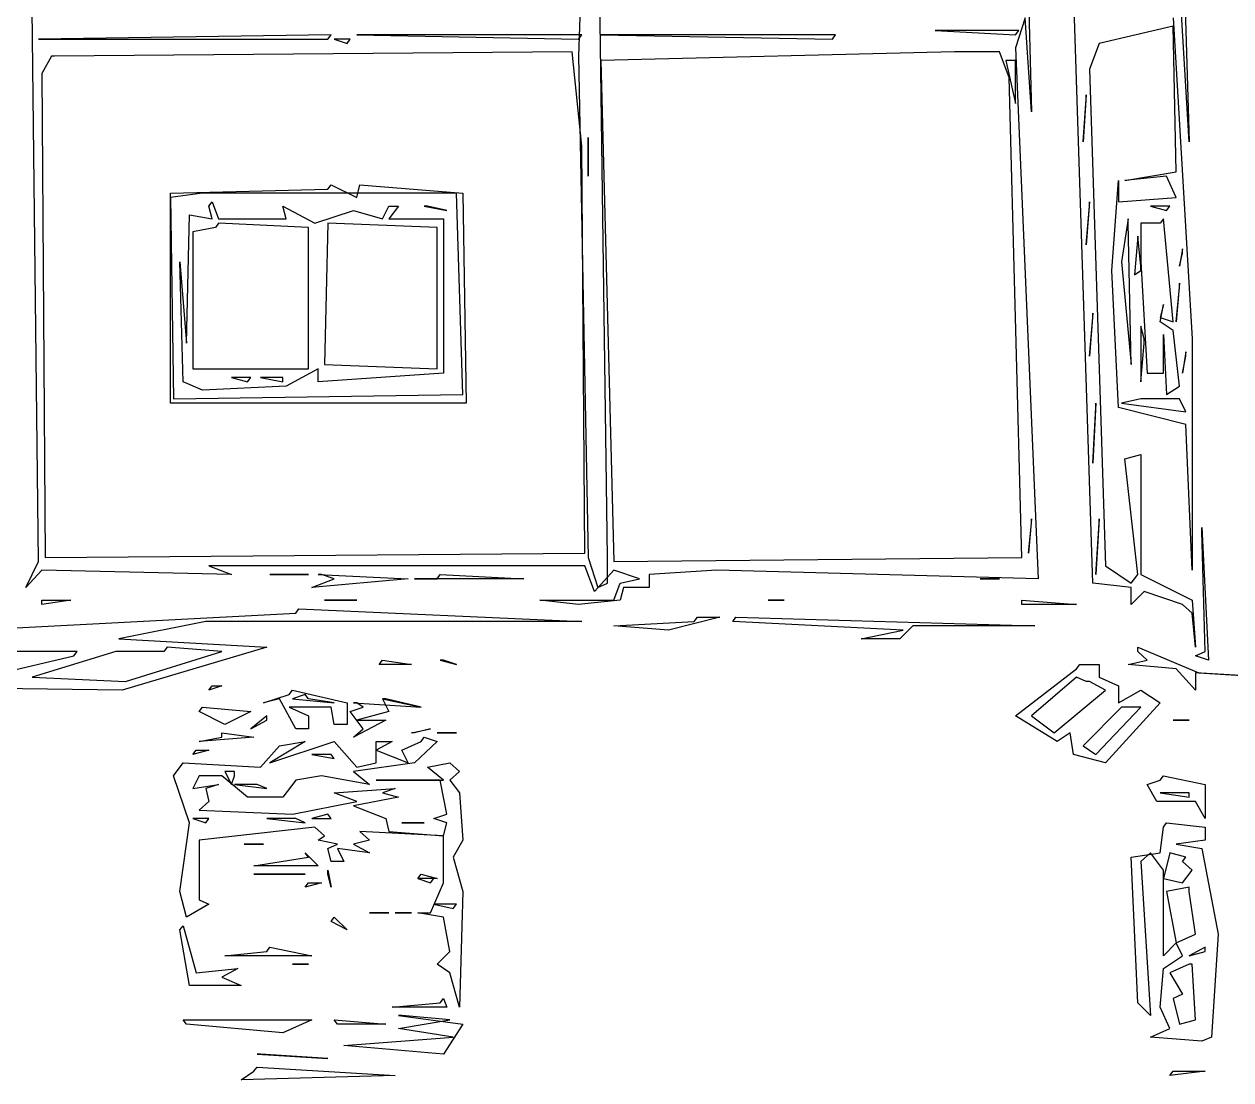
# Model space of a CAD drawing. Extents: x 10 to 24926, y 26 to 24942.
# Drawn here: x 10500 to 19658, y 4065 to 12081 of the extents above; entities that cross this region are included whole.
import ezdxf

# ---------------------------------------------------------------- set-up
doc = ezdxf.new("R2010")
doc.units = 0

msp = doc.modelspace()

# ---------------------------------------------------------------- linework, layer by layer
for p, q in [((19194.4228, 16357.1277, 3447.0289), (19340.7589, 11186.5844, 5515.2462)), ((18048.123, 15121.4004, 3941.3198), (18145.6805, 11414.2184, 5424.1927)), ((14926.2855, 8032.2277, 6776.9889), (14828.7281, 15088.8812, 3954.3275)), ((14755.5601, 13267.8094, 4682.7562), (14706.7813, 11836.9672, 5255.0931)), ((18609.0782, 7837.1129, 6855.0348), (18438.3527, 13137.7328, 4734.7869)), ((19340.7589, 11186.5844, 5515.2462), (19267.5908, 12422.3117, 5020.9553)), ((10609.3696, 7999.7086, 6789.9966), (10560.5909, 12194.6777, 5112.0089)), ((18096.9018, 12129.6395, 5138.0242), (18023.7337, 11902.0055, 5229.0778)), ((18145.6805, 11414.2184, 5424.1927), (18096.9018, 12129.6395, 5138.0242)), ((19218.8121, 12129.6395, 5138.0242), (19365.1482, 9690.7039, 6113.5984)), ((12828.801, 11999.5629, 5190.0548), (10609.3696, 11967.0438, 5203.0625)), ((12804.4116, 11967.0438, 5203.0625), (12828.801, 11999.5629, 5190.0548)), ((14731.1707, 11999.5629, 5190.0548), (13023.9158, 11999.5629, 5190.0548)), ((13023.9158, 11999.5629, 5190.0548), (14706.7813, 11967.0438, 5203.0625)), ((14706.7813, 11967.0438, 5203.0625), (14731.1707, 11999.5629, 5190.0548)), ((16657.9298, 11999.5629, 5190.0548), (14877.5068, 11999.5629, 5190.0548)), ((14877.5068, 11999.5629, 5190.0548), (16633.5404, 11967.0438, 5203.0625)), ((16633.5404, 11967.0438, 5203.0625), (16657.9298, 11999.5629, 5190.0548)), ((18048.123, 12032.082, 5177.0472), (17413.9998, 12032.082, 5177.0472)), ((17413.9998, 12032.082, 5177.0472), (18023.7337, 11999.5629, 5190.0548)), ((18023.7337, 11999.5629, 5190.0548), (18048.123, 12032.082, 5177.0472)), ((19218.8121, 12064.6012, 5164.0395), (18657.8569, 11934.5246, 5216.0702)), ((19243.2015, 10958.9504, 5606.2998), (19218.8121, 12064.6012, 5164.0395)), ((10609.3696, 11967.0438, 5203.0625), (12804.4116, 11967.0438, 5203.0625)), ((12975.1371, 11967.0438, 5203.0625), (12853.1903, 11967.0438, 5203.0625)), ((12853.1903, 11967.0438, 5203.0625), (12950.7478, 11934.5246, 5216.0702)), ((12950.7478, 11934.5246, 5216.0702), (12975.1371, 11967.0438, 5203.0625)), ((18657.8569, 11934.5246, 5216.0702), (18584.6889, 11739.4098, 5294.1161)), ((10706.9271, 11836.9672, 5255.0931), (10633.759, 11706.8906, 5307.1237)), ((10731.3164, 11836.9672, 5255.0931), (10706.9271, 11836.9672, 5255.0931)), ((14658.0026, 11869.4863, 5242.0855), (10731.3164, 11836.9672, 5255.0931)), ((14731.1707, 11154.0652, 5528.2539), (14658.0026, 11869.4863, 5242.0855)), ((14706.7813, 11836.9672, 5255.0931), (14779.9494, 8032.2277, 6776.9889)), ((17560.3359, 11869.4863, 5242.0855), (14877.5068, 11804.448, 5268.1008)), ((17584.7253, 11869.4863, 5242.0855), (17560.3359, 11869.4863, 5242.0855)), ((17901.7869, 11869.4863, 5242.0855), (17584.7253, 11869.4863, 5242.0855)), ((17974.955, 11674.3715, 5320.1314), (17901.7869, 11869.4863, 5242.0855)), ((18023.7337, 11902.0055, 5229.0778), (18194.4592, 7869.632, 6842.0272)), ((14877.5068, 11804.448, 5268.1008), (14975.0643, 7999.7086, 6789.9966)), ((18023.7337, 11804.448, 5268.1008), (17950.5656, 11804.448, 5268.1008)), ((17950.5656, 11804.448, 5268.1008), (18023.7337, 11479.2566, 5398.1773)), ((18023.7337, 11771.9289, 5281.1084), (18023.7337, 11804.448, 5268.1008)), ((18023.7337, 11479.2566, 5398.1773), (18023.7337, 11771.9289, 5281.1084)), ((18584.6889, 11739.4098, 5294.1161), (18706.6356, 7967.1895, 6803.0042)), ((10633.759, 11706.8906, 5307.1237), (10658.1483, 8032.2277, 6776.9889)), ((18072.5124, 8032.2277, 6776.9889), (17974.955, 11674.3715, 5320.1314)), ((18560.2995, 11544.2949, 5372.162), (18535.9102, 11186.5844, 5515.2462)), ((18560.2995, 11511.7758, 5385.1697), (18560.2995, 11544.2949, 5372.162)), ((18535.9102, 11186.5844, 5515.2462), (18560.2995, 11511.7758, 5385.1697)), ((14779.9494, 11219.1035, 5502.2386), (14779.9494, 10926.4312, 5619.3075)), ((14779.9494, 11186.5844, 5515.2462), (14779.9494, 11219.1035, 5502.2386)), ((14779.9494, 10926.4312, 5619.3075), (14779.9494, 11186.5844, 5515.2462)), ((14755.5601, 8064.7469, 6763.9812), (14731.1707, 11154.0652, 5528.2539)), ((18852.9718, 10893.9121, 5632.3152), (19243.2015, 10958.9504, 5606.2998)), ((19170.0334, 10926.4312, 5619.3075), (18852.9718, 10893.9121, 5632.3152)), ((19243.2015, 10763.8355, 5684.3458), (19170.0334, 10926.4312, 5619.3075)), ((11609.3332, 10796.3547, 5671.3381), (12804.4116, 10828.8738, 5658.3305)), ((12804.4116, 10828.8738, 5658.3305), (12828.801, 10861.393, 5645.3228)), ((12828.801, 10861.393, 5645.3228), (13023.9158, 10763.8355, 5684.3458)), ((13023.9158, 10763.8355, 5684.3458), (13048.3052, 10861.393, 5645.3228)), ((13048.3052, 10861.393, 5645.3228), (13828.7646, 10796.3547, 5671.3381)), ((18755.4144, 10211.0102, 5905.4759), (18804.1931, 10893.9121, 5632.3152)), ((18804.1931, 10893.9121, 5632.3152), (18804.1931, 10731.3164, 5697.3534)), ((11609.3332, 9202.9168, 6308.7133), (11609.3332, 10796.3547, 5671.3381)), ((11853.2268, 10796.3547, 5671.3381), (11609.3332, 10763.8355, 5684.3458)), ((11609.3332, 10763.8355, 5684.3458), (11633.7226, 9235.4359, 6295.7056)), ((11877.6161, 10796.3547, 5671.3381), (11853.2268, 10796.3547, 5671.3381)), ((13779.9858, 10796.3547, 5671.3381), (11877.6161, 10796.3547, 5671.3381)), ((11902.0055, 10698.7973, 5710.3611), (11926.3948, 10731.3164, 5697.3534)), ((11926.3948, 10731.3164, 5697.3534), (11975.1735, 10601.2398, 5749.3841)), ((13828.7646, 9267.9551, 6282.698), (13779.9858, 10796.3547, 5671.3381)), ((13828.7646, 10796.3547, 5671.3381), (13853.1539, 9202.9168, 6308.7133)), ((18584.6889, 10731.3164, 5697.3534), (18560.2995, 10406.125, 5827.43)), ((18584.6889, 10698.7973, 5710.3611), (18584.6889, 10731.3164, 5697.3534)), ((18804.1931, 10731.3164, 5697.3534), (19243.2015, 10763.8355, 5684.3458)), ((11731.28, 9658.1848, 6126.6061), (11755.6693, 10633.759, 5736.3764)), ((11755.6693, 10633.759, 5736.3764), (11926.3948, 10601.2398, 5749.3841)), ((11926.3948, 10601.2398, 5749.3841), (11902.0055, 10698.7973, 5710.3611)), ((12487.35, 10601.2398, 5749.3841), (12462.9606, 10698.7973, 5710.3611)), ((12462.9606, 10698.7973, 5710.3611), (12706.8542, 10568.7207, 5762.3917)), ((12706.8542, 10568.7207, 5762.3917), (12999.5265, 10666.2781, 5723.3688)), ((12999.5265, 10666.2781, 5723.3688), (13219.0307, 10601.2398, 5749.3841)), ((13219.0307, 10601.2398, 5749.3841), (13267.8094, 10698.7973, 5710.3611)), ((13267.8094, 10698.7973, 5710.3611), (13340.9774, 10698.7973, 5710.3611)), ((13340.9774, 10698.7973, 5710.3611), (13267.8094, 10601.2398, 5749.3841)), ((13536.0923, 10698.7973, 5710.3611), (13706.8178, 10666.2781, 5723.3688)), ((13560.4816, 10698.7973, 5710.3611), (13536.0923, 10698.7973, 5710.3611)), ((13706.8178, 10666.2781, 5723.3688), (13560.4816, 10698.7973, 5710.3611)), ((18560.2995, 10406.125, 5827.43), (18584.6889, 10698.7973, 5710.3611)), ((19194.4228, 10698.7973, 5710.3611), (19048.0866, 10698.7973, 5710.3611)), ((19048.0866, 10698.7973, 5710.3611), (19170.0334, 10666.2781, 5723.3688)), ((19170.0334, 10666.2781, 5723.3688), (19194.4228, 10698.7973, 5710.3611)), ((11950.7842, 10536.2016, 5775.3994), (11780.0587, 10503.6824, 5788.407)), ((11975.1735, 10568.7207, 5762.3917), (11950.7842, 10536.2016, 5775.3994)), ((11975.1735, 10601.2398, 5749.3841), (12487.35, 10601.2398, 5749.3841)), ((12658.0755, 10536.2016, 5775.3994), (11975.1735, 10568.7207, 5762.3917)), ((12658.0755, 9463.0699, 6204.652), (12658.0755, 10536.2016, 5775.3994)), ((12804.4116, 10568.7207, 5762.3917), (12780.0223, 9495.5891, 6191.6444)), ((13633.6497, 10536.2016, 5775.3994), (12804.4116, 10568.7207, 5762.3917)), ((13267.8094, 10601.2398, 5749.3841), (13682.4284, 10601.2398, 5749.3841)), ((13633.6497, 10503.6824, 5788.407), (13633.6497, 10536.2016, 5775.3994)), ((13682.4284, 10601.2398, 5749.3841), (13682.4284, 9430.5508, 6217.6597)), ((18877.3611, 10601.2398, 5749.3841), (18828.5824, 10276.0484, 5879.4606)), ((18877.3611, 10568.7207, 5762.3917), (18877.3611, 10601.2398, 5749.3841)), ((18901.7505, 9495.5891, 6191.6444), (18877.3611, 10568.7207, 5762.3917)), ((19121.2547, 10568.7207, 5762.3917), (18974.9186, 10568.7207, 5762.3917)), ((18974.9186, 10568.7207, 5762.3917), (18974.9186, 10276.0484, 5879.4606)), ((19145.644, 10601.2398, 5749.3841), (19121.2547, 10568.7207, 5762.3917)), ((19218.8121, 9820.7805, 6061.5678), (19145.644, 10601.2398, 5749.3841)), ((11780.0587, 10503.6824, 5788.407), (11780.0587, 9463.0699, 6204.652)), ((13633.6497, 9463.0699, 6204.652), (13633.6497, 10503.6824, 5788.407)), ((18950.5292, 10471.1633, 5801.4147), (18926.1398, 10178.491, 5918.4836)), ((18974.9186, 10243.5293, 5892.4683), (18950.5292, 10471.1633, 5801.4147)), ((19291.9802, 10373.6059, 5840.4377), (19267.5908, 10243.5293, 5892.4683)), ((19291.9802, 10341.0867, 5853.4453), (19291.9802, 10373.6059, 5840.4377)), ((11706.8906, 9365.5125, 6243.675), (11682.5013, 10276.0484, 5879.4606)), ((11682.5013, 10276.0484, 5879.4606), (11731.28, 9658.1848, 6126.6061)), ((18828.5824, 10276.0484, 5879.4606), (18901.7505, 9495.5891, 6191.6444)), ((18974.9186, 10276.0484, 5879.4606), (19023.6973, 9430.5508, 6217.6597)), ((19267.5908, 10243.5293, 5892.4683), (19291.9802, 10341.0867, 5853.4453)), ((18804.1931, 9170.3977, 6321.7209), (18755.4144, 10211.0102, 5905.4759)), ((18926.1398, 10178.491, 5918.4836), (18974.9186, 10211.0102, 5905.4759)), ((18974.9186, 10211.0102, 5905.4759), (18974.9186, 10243.5293, 5892.4683)), ((19267.5908, 10113.4527, 5944.4989), (19243.2015, 9820.7805, 6061.5678)), ((19243.2015, 9820.7805, 6061.5678), (19267.5908, 10080.9336, 5957.5066)), ((19267.5908, 10080.9336, 5957.5066), (19267.5908, 10113.4527, 5944.4989)), ((19121.2547, 9820.7805, 6061.5678), (19145.644, 9950.857, 6009.5372)), ((19145.644, 9950.857, 6009.5372), (19121.2547, 9853.2996, 6048.5602)), ((18609.0782, 9885.8187, 6035.5525), (18584.6889, 9560.6273, 6165.6291)), ((18584.6889, 9560.6273, 6165.6291), (18609.0782, 9853.2996, 6048.5602)), ((18609.0782, 9853.2996, 6048.5602), (18609.0782, 9885.8187, 6035.5525)), ((19121.2547, 9853.2996, 6048.5602), (19218.8121, 9820.7805, 6061.5678)), ((19218.8121, 9755.7422, 6087.5831), (19121.2547, 9820.7805, 6061.5678)), ((18999.3079, 9690.7039, 6113.5984), (18974.9186, 9788.2613, 6074.5755)), ((18974.9186, 9788.2613, 6074.5755), (18974.9186, 9365.5125, 6243.675)), ((19145.644, 9430.5508, 6217.6597), (19145.644, 9723.223, 6100.5908)), ((19145.644, 9723.223, 6100.5908), (19170.0334, 9267.9551, 6282.698)), ((19267.5908, 9332.9934, 6256.6827), (19218.8121, 9755.7422, 6087.5831)), ((18974.9186, 9365.5125, 6243.675), (18999.3079, 9658.1848, 6126.6061)), ((18999.3079, 9658.1848, 6126.6061), (18999.3079, 9690.7039, 6113.5984)), ((19365.1482, 9690.7039, 6113.5984), (19365.1482, 7934.6703, 6816.0119)), ((19316.3695, 9593.1465, 6152.6214), (19291.9802, 9430.5508, 6217.6597)), ((19291.9802, 9430.5508, 6217.6597), (19316.3695, 9560.6273, 6165.6291)), ((19316.3695, 9560.6273, 6165.6291), (19316.3695, 9593.1465, 6152.6214)), ((11780.0587, 9463.0699, 6204.652), (12658.0755, 9463.0699, 6204.652)), ((12731.2436, 9463.0699, 6204.652), (12487.35, 9332.9934, 6256.6827)), ((12731.2436, 9365.5125, 6243.675), (12731.2436, 9463.0699, 6204.652)), ((12780.0223, 9495.5891, 6191.6444), (13633.6497, 9463.0699, 6204.652)), ((11853.2268, 9300.4742, 6269.6903), (11706.8906, 9365.5125, 6243.675)), ((12219.0671, 9398.0316, 6230.6673), (12072.731, 9398.0316, 6230.6673)), ((12072.731, 9398.0316, 6230.6673), (12194.6777, 9365.5125, 6243.675)), ((12194.6777, 9365.5125, 6243.675), (12219.0671, 9398.0316, 6230.6673)), ((12462.9606, 9398.0316, 6230.6673), (12292.2352, 9398.0316, 6230.6673)), ((12292.2352, 9398.0316, 6230.6673), (12462.9606, 9365.5125, 6243.675)), ((12462.9606, 9365.5125, 6243.675), (12462.9606, 9398.0316, 6230.6673)), ((13682.4284, 9430.5508, 6217.6597), (12731.2436, 9365.5125, 6243.675)), ((19023.6973, 9430.5508, 6217.6597), (19145.644, 9430.5508, 6217.6597)), ((11633.7226, 9235.4359, 6295.7056), (13828.7646, 9267.9551, 6282.698)), ((12487.35, 9332.9934, 6256.6827), (11853.2268, 9300.4742, 6269.6903)), ((19170.0334, 9267.9551, 6282.698), (19267.5908, 9332.9934, 6256.6827)), ((13853.1539, 9202.9168, 6308.7133), (11609.3332, 9202.9168, 6308.7133)), ((18633.4676, 9202.9168, 6308.7133), (18609.0782, 8747.6488, 6490.8205)), ((18609.0782, 8747.6488, 6490.8205), (18633.4676, 9170.3977, 6321.7209)), ((18633.4676, 9170.3977, 6321.7209), (18633.4676, 9202.9168, 6308.7133)), ((19316.3695, 9040.3211, 6373.7516), (18804.1931, 9170.3977, 6321.7209)), ((18974.9186, 9235.4359, 6295.7056), (18828.5824, 9202.9168, 6308.7133)), ((18828.5824, 9202.9168, 6308.7133), (19316.3695, 9137.8785, 6334.7286)), ((18999.3079, 9235.4359, 6295.7056), (18974.9186, 9235.4359, 6295.7056)), ((19267.5908, 9235.4359, 6295.7056), (18999.3079, 9235.4359, 6295.7056)), ((19316.3695, 9137.8785, 6334.7286), (19267.5908, 9235.4359, 6295.7056)), ((19365.1482, 7934.6703, 6816.0119), (19316.3695, 9040.3211, 6373.7516)), ((18852.9718, 8780.168, 6477.8128), (18974.9186, 8812.6871, 6464.8052)), ((18974.9186, 8812.6871, 6464.8052), (18974.9186, 7902.1512, 6829.0195)), ((18950.5292, 7902.1512, 6829.0195), (18852.9718, 8780.168, 6477.8128)), ((18145.6805, 8324.9, 6659.92), (18121.2911, 8064.7469, 6763.9812)), ((18121.2911, 8064.7469, 6763.9812), (18145.6805, 8292.3809, 6672.9277)), ((18145.6805, 8292.3809, 6672.9277), (18145.6805, 8324.9, 6659.92)), ((18657.8569, 8324.9, 6659.92), (18633.4676, 7902.1512, 6829.0195)), ((18633.4676, 7902.1512, 6829.0195), (18657.8569, 8292.3809, 6672.9277)), ((18657.8569, 8292.3809, 6672.9277), (18657.8569, 8324.9, 6659.92)), ((19438.3163, 8259.8617, 6685.9353), (19487.095, 7251.7684, 7089.1727)), ((19438.3163, 8227.3426, 6698.943), (19438.3163, 8259.8617, 6685.9353)), ((19462.7057, 7316.8066, 7063.1573), (19438.3163, 8227.3426, 6698.943)), ((10658.1483, 8032.2277, 6776.9889), (14755.5601, 8064.7469, 6763.9812)), ((10511.8122, 7804.5938, 6868.0425), (10609.3696, 7999.7086, 6789.9966)), ((14779.9494, 8032.2277, 6776.9889), (14853.1175, 7804.5938, 6868.0425)), ((14926.2855, 7837.1129, 6855.0348), (14926.2855, 8032.2277, 6776.9889)), ((14975.0643, 7999.7086, 6789.9966), (18072.5124, 8032.2277, 6776.9889)), ((10633.759, 7934.6703, 6816.0119), (10511.8122, 7804.5938, 6868.0425)), ((12072.731, 7902.1512, 6829.0195), (10633.759, 7934.6703, 6816.0119)), ((14755.5601, 7967.1895, 6803.0042), (11902.0055, 7967.1895, 6803.0042)), ((11902.0055, 7967.1895, 6803.0042), (12072.731, 7902.1512, 6829.0195)), ((12365.4032, 7902.1512, 6829.0195), (12658.0755, 7902.1512, 6829.0195)), ((12389.7926, 7902.1512, 6829.0195), (12365.4032, 7902.1512, 6829.0195)), ((12658.0755, 7902.1512, 6829.0195), (12389.7926, 7902.1512, 6829.0195)), ((12731.2436, 7902.1512, 6829.0195), (13414.1455, 7869.632, 6842.0272)), ((12755.6329, 7902.1512, 6829.0195), (12731.2436, 7902.1512, 6829.0195)), ((12853.1903, 7869.632, 6842.0272), (12755.6329, 7902.1512, 6829.0195)), ((13633.6497, 7869.632, 6842.0272), (13658.0391, 7902.1512, 6829.0195)), ((13658.0391, 7902.1512, 6829.0195), (14292.1623, 7869.632, 6842.0272)), ((14828.7281, 7772.0746, 6881.0502), (14755.5601, 7967.1895, 6803.0042)), ((14975.0643, 7934.6703, 6816.0119), (14828.7281, 7772.0746, 6881.0502)), ((15170.1791, 7869.632, 6842.0272), (14975.0643, 7934.6703, 6816.0119)), ((15755.5236, 7934.6703, 6816.0119), (15243.3472, 7902.1512, 6829.0195)), ((15243.3472, 7902.1512, 6829.0195), (15243.3472, 7804.5938, 6868.0425)), ((18194.4592, 7869.632, 6842.0272), (15755.5236, 7934.6703, 6816.0119)), ((18706.6356, 7967.1895, 6803.0042), (18901.7505, 7837.1129, 6855.0348)), ((18901.7505, 7837.1129, 6855.0348), (18950.5292, 7902.1512, 6829.0195)), ((18974.9186, 7902.1512, 6829.0195), (19365.1482, 7707.0363, 6907.0655)), ((13414.1455, 7869.632, 6842.0272), (12682.4648, 7804.5938, 6868.0425)), ((12682.4648, 7804.5938, 6868.0425), (12853.1903, 7869.632, 6842.0272)), ((14292.1623, 7869.632, 6842.0272), (13462.9242, 7869.632, 6842.0272)), ((13462.9242, 7869.632, 6842.0272), (13633.6497, 7869.632, 6842.0272)), ((14853.1175, 7804.5938, 6868.0425), (14926.2855, 7837.1129, 6855.0348)), ((14975.0643, 7707.0363, 6907.0655), (15023.843, 7837.1129, 6855.0348)), ((15023.843, 7837.1129, 6855.0348), (15170.1791, 7869.632, 6842.0272)), ((15048.2323, 7804.5938, 6868.0425), (15023.843, 7707.0363, 6907.0655)), ((15243.3472, 7804.5938, 6868.0425), (15048.2323, 7804.5938, 6868.0425)), ((17755.4508, 7869.632, 6842.0272), (17901.7869, 7869.632, 6842.0272)), ((17779.8401, 7869.632, 6842.0272), (17755.4508, 7869.632, 6842.0272)), ((17901.7869, 7869.632, 6842.0272), (17779.8401, 7869.632, 6842.0272)), ((18901.7505, 7804.5938, 6868.0425), (18609.0782, 7837.1129, 6855.0348)), ((18901.7505, 7674.5172, 6920.0731), (18901.7505, 7804.5938, 6868.0425)), ((10633.759, 7707.0363, 6907.0655), (10853.2632, 7707.0363, 6907.0655)), ((10853.2632, 7707.0363, 6907.0655), (10633.759, 7674.5172, 6920.0731)), ((10633.759, 7674.5172, 6920.0731), (10633.759, 7707.0363, 6907.0655)), ((12780.0223, 7707.0363, 6907.0655), (13023.9158, 7707.0363, 6907.0655)), ((12804.4116, 7707.0363, 6907.0655), (12780.0223, 7707.0363, 6907.0655)), ((13023.9158, 7707.0363, 6907.0655), (12804.4116, 7707.0363, 6907.0655)), ((14706.7813, 7674.5172, 6920.0731), (14414.1091, 7707.0363, 6907.0655)), ((14414.1091, 7707.0363, 6907.0655), (14975.0643, 7707.0363, 6907.0655)), ((15023.843, 7707.0363, 6907.0655), (14706.7813, 7674.5172, 6920.0731)), ((16145.7533, 7707.0363, 6907.0655), (16267.7001, 7707.0363, 6907.0655)), ((16170.1427, 7707.0363, 6907.0655), (16145.7533, 7707.0363, 6907.0655)), ((16267.7001, 7707.0363, 6907.0655), (16170.1427, 7707.0363, 6907.0655)), ((18072.5124, 7707.0363, 6907.0655), (18487.1314, 7674.5172, 6920.0731)), ((18072.5124, 7674.5172, 6920.0731), (18072.5124, 7707.0363, 6907.0655)), ((18999.3079, 7772.0746, 6881.0502), (18901.7505, 7674.5172, 6920.0731)), ((19291.9802, 7674.5172, 6920.0731), (18999.3079, 7772.0746, 6881.0502)), ((19365.1482, 7707.0363, 6907.0655), (19389.5376, 7349.3258, 7050.1497)), ((10097.1932, 7479.4023, 6998.1191), (12560.5181, 7609.4789, 6946.0884)), ((12560.5181, 7609.4789, 6946.0884), (12584.9074, 7641.998, 6933.0808)), ((12584.9074, 7641.998, 6933.0808), (14731.1707, 7544.4406, 6972.1038)), ((18487.1314, 7674.5172, 6920.0731), (18072.5124, 7674.5172, 6920.0731)), ((19365.1482, 7609.4789, 6946.0884), (19291.9802, 7674.5172, 6920.0731)), ((19389.5376, 7349.3258, 7050.1497), (19365.1482, 7609.4789, 6946.0884)), ((11877.6161, 7544.4406, 6972.1038), (11219.1035, 7414.3641, 7024.1344)), ((14731.1707, 7544.4406, 6972.1038), (11877.6161, 7544.4406, 6972.1038)), ((14975.0643, 7511.9215, 6985.1114), (15584.7981, 7544.4406, 6972.1038)), ((15389.6833, 7479.4023, 6998.1191), (14975.0643, 7511.9215, 6985.1114)), ((15779.913, 7576.9598, 6959.0961), (15389.6833, 7479.4023, 6998.1191)), ((15584.7981, 7544.4406, 6972.1038), (15609.1875, 7576.9598, 6959.0961)), ((15609.1875, 7576.9598, 6959.0961), (15779.913, 7576.9598, 6959.0961)), ((15877.4704, 7544.4406, 6972.1038), (15901.8598, 7576.9598, 6959.0961)), ((17170.1063, 7479.4023, 6998.1191), (15877.4704, 7544.4406, 6972.1038)), ((15901.8598, 7576.9598, 6959.0961), (18170.0698, 7511.9215, 6985.1114)), ((17243.2743, 7511.9215, 6985.1114), (17145.7169, 7414.3641, 7024.1344)), ((18170.0698, 7511.9215, 6985.1114), (17243.2743, 7511.9215, 6985.1114)), ((16853.0446, 7414.3641, 7024.1344), (17170.1063, 7479.4023, 6998.1191)), ((11219.1035, 7414.3641, 7024.1344), (12341.0139, 7349.3258, 7050.1497)), ((12341.0139, 7349.3258, 7050.1497), (11243.4929, 7024.1344, 7180.2262)), ((11584.9438, 7349.3258, 7050.1497), (11560.5545, 7316.8066, 7063.1573)), ((11999.5629, 7316.8066, 7063.1573), (11584.9438, 7349.3258, 7050.1497)), ((17145.7169, 7414.3641, 7024.1344), (16853.0446, 7414.3641, 7024.1344)), ((18950.5292, 7349.3258, 7050.1497), (19413.927, 7154.2109, 7128.1956)), ((18950.5292, 7316.8066, 7063.1573), (18950.5292, 7349.3258, 7050.1497)), ((10048.4145, 7089.1727, 7154.2109), (10877.6525, 7284.2875, 7076.165)), ((10902.0419, 7316.8066, 7063.1573), (10097.1932, 7316.8066, 7063.1573)), ((11194.7142, 7316.8066, 7063.1573), (10560.5909, 7121.6918, 7141.2033)), ((10877.6525, 7284.2875, 7076.165), (10902.0419, 7316.8066, 7063.1573)), ((11560.5545, 7316.8066, 7063.1573), (11194.7142, 7316.8066, 7063.1573)), ((11267.8822, 7089.1727, 7154.2109), (11999.5629, 7316.8066, 7063.1573)), ((13194.6413, 7219.2492, 7102.1803), (13219.0307, 7251.7684, 7089.1727)), ((13219.0307, 7251.7684, 7089.1727), (13438.5349, 7219.2492, 7102.1803)), ((13658.0391, 7251.7684, 7089.1727), (13779.9858, 7219.2492, 7102.1803)), ((13682.4284, 7251.7684, 7089.1727), (13658.0391, 7251.7684, 7089.1727)), ((13779.9858, 7219.2492, 7102.1803), (13682.4284, 7251.7684, 7089.1727)), ((18877.3611, 7219.2492, 7102.1803), (19023.6973, 7251.7684, 7089.1727)), ((19023.6973, 7251.7684, 7089.1727), (18950.5292, 7316.8066, 7063.1573)), ((19389.5376, 7284.2875, 7076.165), (19462.7057, 7316.8066, 7063.1573)), ((19487.095, 7251.7684, 7089.1727), (19389.5376, 7284.2875, 7076.165)), ((13438.5349, 7219.2492, 7102.1803), (13194.6413, 7219.2492, 7102.1803)), ((18023.7337, 6829.0195, 7258.2722), (18487.1314, 7186.7301, 7115.188)), ((18487.1314, 7186.7301, 7115.188), (18511.5208, 7219.2492, 7102.1803)), ((18511.5208, 7219.2492, 7102.1803), (18657.8569, 7219.2492, 7102.1803)), ((18657.8569, 7219.2492, 7102.1803), (18657.8569, 7121.6918, 7141.2033)), ((19243.2015, 7186.7301, 7115.188), (18877.3611, 7219.2492, 7102.1803)), ((19389.5376, 7024.1344, 7180.2262), (19243.2015, 7186.7301, 7115.188)), ((19950.4928, 7121.6918, 7141.2033), (19389.5376, 7154.2109, 7128.1956)), ((19389.5376, 7154.2109, 7128.1956), (19389.5376, 7024.1344, 7180.2262)), ((19413.927, 7154.2109, 7128.1956), (19950.4928, 7121.6918, 7141.2033)), ((11243.4929, 7024.1344, 7180.2262), (8804.5573, 7056.6535, 7167.2186)), ((10560.5909, 7121.6918, 7141.2033), (11267.8822, 7089.1727, 7154.2109)), ((11999.5629, 7056.6535, 7167.2186), (11902.0055, 7024.1344, 7180.2262)), ((11902.0055, 7024.1344, 7180.2262), (11926.3948, 7056.6535, 7167.2186)), ((11926.3948, 7056.6535, 7167.2186), (11999.5629, 7056.6535, 7167.2186)), ((18487.1314, 7121.6918, 7141.2033), (18145.6805, 6829.0195, 7258.2722)), ((18560.2995, 7089.1727, 7154.2109), (18487.1314, 7121.6918, 7141.2033)), ((18584.6889, 7089.1727, 7154.2109), (18560.2995, 7089.1727, 7154.2109)), ((18706.6356, 7024.1344, 7180.2262), (18584.6889, 7089.1727, 7154.2109)), ((18657.8569, 7121.6918, 7141.2033), (18804.1931, 7056.6535, 7167.2186)), ((18804.1931, 7056.6535, 7167.2186), (18804.1931, 6926.577, 7219.2492)), ((12316.6245, 6926.577, 7219.2492), (12511.7394, 6991.6152, 7193.2339)), ((12511.7394, 6991.6152, 7193.2339), (12536.1287, 7024.1344, 7180.2262)), ((12536.1287, 7024.1344, 7180.2262), (12950.7478, 6926.577, 7219.2492)), ((12633.6861, 6991.6152, 7193.2339), (12536.1287, 6959.0961, 7206.2416)), ((12658.0755, 6959.0961, 7206.2416), (12633.6861, 6991.6152, 7193.2339)), ((18316.406, 6698.943, 7310.3028), (18706.6356, 7024.1344, 7180.2262)), ((18804.1931, 6926.577, 7219.2492), (18974.9186, 7024.1344, 7180.2262)), ((18974.9186, 7024.1344, 7180.2262), (19121.2547, 6926.577, 7219.2492)), ((11828.8374, 6861.5387, 7245.2645), (11853.2268, 6894.0578, 7232.2569)), ((11853.2268, 6894.0578, 7232.2569), (12219.0671, 6861.5387, 7245.2645)), ((12438.5713, 6959.0961, 7206.2416), (12316.6245, 6926.577, 7219.2492)), ((12560.5181, 6731.4621, 7297.2952), (12438.5713, 6959.0961, 7206.2416)), ((12828.801, 6894.0578, 7232.2569), (12511.7394, 6894.0578, 7232.2569)), ((12511.7394, 6894.0578, 7232.2569), (12658.0755, 6829.0195, 7258.2722)), ((12536.1287, 6959.0961, 7206.2416), (12853.1903, 6926.577, 7219.2492)), ((12853.1903, 6926.577, 7219.2492), (12658.0755, 6959.0961, 7206.2416)), ((12853.1903, 6763.9812, 7284.2875), (12828.801, 6894.0578, 7232.2569)), ((12950.7478, 6926.577, 7219.2492), (12950.7478, 6763.9812, 7284.2875)), ((12975.1371, 6861.5387, 7245.2645), (13072.6945, 6894.0578, 7232.2569)), ((12999.5265, 6926.577, 7219.2492), (13511.7029, 6894.0578, 7232.2569)), ((13023.9158, 6926.577, 7219.2492), (12999.5265, 6926.577, 7219.2492)), ((13072.6945, 6894.0578, 7232.2569), (13023.9158, 6926.577, 7219.2492)), ((13219.0307, 6959.0961, 7206.2416), (13511.7029, 6894.0578, 7232.2569)), ((13243.42, 6959.0961, 7206.2416), (13219.0307, 6959.0961, 7206.2416)), ((13511.7029, 6894.0578, 7232.2569), (13219.0307, 6959.0961, 7206.2416)), ((13219.0307, 6959.0961, 7206.2416), (13267.8094, 6861.5387, 7245.2645)), ((13511.7029, 6894.0578, 7232.2569), (13243.42, 6959.0961, 7206.2416)), ((18828.5824, 6894.0578, 7232.2569), (18535.9102, 6601.3855, 7349.3258)), ((18633.4676, 6536.3473, 7375.3411), (18974.9186, 6894.0578, 7232.2569)), ((19121.2547, 6926.577, 7219.2492), (18706.6356, 6471.309, 7401.3564)), ((18950.5292, 6894.0578, 7232.2569), (18828.5824, 6894.0578, 7232.2569)), ((18974.9186, 6894.0578, 7232.2569), (18950.5292, 6894.0578, 7232.2569)), ((12023.9522, 6763.9812, 7284.2875), (11828.8374, 6861.5387, 7245.2645)), ((12219.0671, 6861.5387, 7245.2645), (12023.9522, 6763.9812, 7284.2875)), ((12341.0139, 6829.0195, 7258.2722), (12219.0671, 6731.4621, 7297.2952)), ((12219.0671, 6731.4621, 7297.2952), (12341.0139, 6796.5004, 7271.2798)), ((12341.0139, 6796.5004, 7271.2798), (12341.0139, 6829.0195, 7258.2722)), ((12658.0755, 6829.0195, 7258.2722), (12658.0755, 6731.4621, 7297.2952)), ((13072.6945, 6731.4621, 7297.2952), (12975.1371, 6861.5387, 7245.2645)), ((13243.42, 6796.5004, 7271.2798), (12999.5265, 6666.4238, 7323.3105)), ((13267.8094, 6861.5387, 7245.2645), (13023.9158, 6796.5004, 7271.2798)), ((13023.9158, 6796.5004, 7271.2798), (13243.42, 6796.5004, 7271.2798)), ((18340.7953, 6633.9047, 7336.3181), (18023.7337, 6829.0195, 7258.2722)), ((18145.6805, 6829.0195, 7258.2722), (18316.406, 6698.943, 7310.3028)), ((19218.8121, 6796.5004, 7271.2798), (19340.7589, 6796.5004, 7271.2798)), ((19243.2015, 6796.5004, 7271.2798), (19218.8121, 6796.5004, 7271.2798)), ((19340.7589, 6796.5004, 7271.2798), (19243.2015, 6796.5004, 7271.2798)), ((11999.5629, 6698.943, 7310.3028), (12243.4564, 6666.4238, 7323.3105)), ((11999.5629, 6666.4238, 7323.3105), (11999.5629, 6698.943, 7310.3028)), ((12658.0755, 6731.4621, 7297.2952), (12560.5181, 6731.4621, 7297.2952)), ((12950.7478, 6763.9812, 7284.2875), (12853.1903, 6763.9812, 7284.2875)), ((12999.5265, 6666.4238, 7323.3105), (13072.6945, 6731.4621, 7297.2952)), ((13438.5349, 6698.943, 7310.3028), (13584.871, 6731.4621, 7297.2952)), ((13462.9242, 6698.943, 7310.3028), (13438.5349, 6698.943, 7310.3028)), ((13584.871, 6731.4621, 7297.2952), (13462.9242, 6698.943, 7310.3028)), ((13633.6497, 6698.943, 7310.3028), (13779.9858, 6698.943, 7310.3028)), ((13658.0391, 6698.943, 7310.3028), (13633.6497, 6698.943, 7310.3028)), ((13779.9858, 6698.943, 7310.3028), (13658.0391, 6698.943, 7310.3028)), ((18438.3527, 6698.943, 7310.3028), (18340.7953, 6633.9047, 7336.3181)), ((18462.7421, 6536.3473, 7375.3411), (18438.3527, 6698.943, 7310.3028)), ((12243.4564, 6666.4238, 7323.3105), (11828.8374, 6633.9047, 7336.3181)), ((11828.8374, 6633.9047, 7336.3181), (11999.5629, 6666.4238, 7323.3105)), ((12292.2352, 6438.7898, 7414.3641), (12438.5713, 6601.3855, 7349.3258)), ((12633.6861, 6633.9047, 7336.3181), (12365.4032, 6471.309, 7401.3564)), ((12365.4032, 6471.309, 7401.3564), (12853.1903, 6633.9047, 7336.3181)), ((12438.5713, 6601.3855, 7349.3258), (12633.6861, 6633.9047, 7336.3181)), ((12853.1903, 6633.9047, 7336.3181), (13023.9158, 6438.7898, 7414.3641)), ((13170.252, 6471.309, 7401.3564), (13170.252, 6633.9047, 7336.3181)), ((13170.252, 6633.9047, 7336.3181), (13292.1987, 6633.9047, 7336.3181)), ((13292.1987, 6633.9047, 7336.3181), (13170.252, 6568.8664, 7362.3334)), ((13365.3668, 6568.8664, 7362.3334), (13511.7029, 6633.9047, 7336.3181)), ((13633.6497, 6633.9047, 7336.3181), (13462.9242, 6471.309, 7401.3564)), ((13511.7029, 6633.9047, 7336.3181), (13536.0923, 6666.4238, 7323.3105)), ((13536.0923, 6666.4238, 7323.3105), (13633.6497, 6633.9047, 7336.3181)), ((18535.9102, 6601.3855, 7349.3258), (18633.4676, 6536.3473, 7375.3411)), ((11902.0055, 6568.8664, 7362.3334), (11780.0587, 6536.3473, 7375.3411)), ((11780.0587, 6536.3473, 7375.3411), (11804.448, 6568.8664, 7362.3334)), ((11804.448, 6568.8664, 7362.3334), (11902.0055, 6568.8664, 7362.3334)), ((12828.801, 6536.3473, 7375.3411), (12682.4648, 6536.3473, 7375.3411)), ((12682.4648, 6536.3473, 7375.3411), (12853.1903, 6503.8281, 7388.3487)), ((12853.1903, 6503.8281, 7388.3487), (12828.801, 6536.3473, 7375.3411)), ((13170.252, 6568.8664, 7362.3334), (13414.1455, 6471.309, 7401.3564)), ((13414.1455, 6471.309, 7401.3564), (13365.3668, 6568.8664, 7362.3334)), ((18706.6356, 6471.309, 7401.3564), (18462.7421, 6536.3473, 7375.3411)), ((11633.7226, 6373.7516, 7440.3794), (11706.8906, 6471.309, 7401.3564)), ((11706.8906, 6471.309, 7401.3564), (12292.2352, 6438.7898, 7414.3641)), ((13462.9242, 6471.309, 7401.3564), (12999.5265, 6406.2707, 7427.3717)), ((13023.9158, 6438.7898, 7414.3641), (13170.252, 6471.309, 7401.3564)), ((13560.4816, 6438.7898, 7414.3641), (13731.2071, 6471.309, 7401.3564)), ((13682.4284, 6341.2324, 7453.387), (13560.4816, 6438.7898, 7414.3641)), ((13731.2071, 6471.309, 7401.3564), (13804.3752, 6406.2707, 7427.3717)), ((11755.6693, 6016.041, 7583.4636), (11633.7226, 6373.7516, 7440.3794)), ((11828.8374, 6373.7516, 7440.3794), (11780.0587, 6276.1941, 7479.4023)), ((11999.5629, 6373.7516, 7440.3794), (11828.8374, 6373.7516, 7440.3794)), ((12194.6777, 6211.1559, 7505.4177), (11999.5629, 6373.7516, 7440.3794)), ((12097.1203, 6406.2707, 7427.3717), (12023.9522, 6406.2707, 7427.3717)), ((12023.9522, 6406.2707, 7427.3717), (12072.731, 6308.7133, 7466.3947)), ((12072.731, 6308.7133, 7466.3947), (12097.1203, 6373.7516, 7440.3794)), ((12097.1203, 6373.7516, 7440.3794), (12097.1203, 6406.2707, 7427.3717)), ((12560.5181, 6341.2324, 7453.387), (12462.9606, 6211.1559, 7505.4177)), ((12755.6329, 6373.7516, 7440.3794), (12560.5181, 6341.2324, 7453.387)), ((13121.4732, 6308.7133, 7466.3947), (12755.6329, 6373.7516, 7440.3794)), ((12999.5265, 6406.2707, 7427.3717), (13121.4732, 6308.7133, 7466.3947)), ((13658.0391, 6341.2324, 7453.387), (13170.252, 6341.2324, 7453.387)), ((13170.252, 6341.2324, 7453.387), (13682.4284, 6341.2324, 7453.387)), ((13706.8178, 6081.0793, 7557.4483), (13658.0391, 6341.2324, 7453.387)), ((13804.3752, 6406.2707, 7427.3717), (13731.2071, 6341.2324, 7453.387)), ((13731.2071, 6341.2324, 7453.387), (13804.3752, 6243.675, 7492.41)), ((19023.6973, 6308.7133, 7466.3947), (19121.2547, 6341.2324, 7453.387)), ((19121.2547, 6341.2324, 7453.387), (19145.644, 6373.7516, 7440.3794)), ((19145.644, 6373.7516, 7440.3794), (19462.7057, 6308.7133, 7466.3947)), ((11780.0587, 6276.1941, 7479.4023), (11975.1735, 6308.7133, 7466.3947)), ((11975.1735, 6308.7133, 7466.3947), (11877.6161, 6276.1941, 7479.4023)), ((11877.6161, 6276.1941, 7479.4023), (11902.0055, 6178.6367, 7518.4253)), ((12243.4564, 6308.7133, 7466.3947), (12097.1203, 6308.7133, 7466.3947)), ((12097.1203, 6308.7133, 7466.3947), (12341.0139, 6276.1941, 7479.4023)), ((12267.8458, 6308.7133, 7466.3947), (12243.4564, 6308.7133, 7466.3947)), ((12341.0139, 6276.1941, 7479.4023), (12267.8458, 6308.7133, 7466.3947)), ((12853.1903, 6243.675, 7492.41), (13316.5881, 6276.1941, 7479.4023)), ((13023.9158, 6178.6367, 7518.4253), (12853.1903, 6243.675, 7492.41)), ((13316.5881, 6276.1941, 7479.4023), (13219.0307, 6243.675, 7492.41)), ((13219.0307, 6243.675, 7492.41), (13340.9774, 6211.1559, 7505.4177)), ((13804.3752, 6243.675, 7492.41), (13828.7646, 5885.9645, 7635.4942)), ((19096.8653, 6178.6367, 7518.4253), (19023.6973, 6308.7133, 7466.3947)), ((19340.7589, 6243.675, 7492.41), (19121.2547, 6243.675, 7492.41)), ((19121.2547, 6243.675, 7492.41), (19340.7589, 6211.1559, 7505.4177)), ((19340.7589, 6211.1559, 7505.4177), (19340.7589, 6243.675, 7492.41)), ((19462.7057, 6308.7133, 7466.3947), (19462.7057, 6048.5602, 7570.4559)), ((11902.0055, 6178.6367, 7518.4253), (11828.8374, 6113.5984, 7544.4406)), ((12462.9606, 6211.1559, 7505.4177), (12194.6777, 6211.1559, 7505.4177)), ((12536.1287, 6081.0793, 7557.4483), (13023.9158, 6178.6367, 7518.4253)), ((13340.9774, 6211.1559, 7505.4177), (12999.5265, 6146.1176, 7531.433)), ((12999.5265, 6146.1176, 7531.433), (13243.42, 6048.5602, 7570.4559)), ((19389.5376, 6178.6367, 7518.4253), (19096.8653, 6178.6367, 7518.4253)), ((19462.7057, 6048.5602, 7570.4559), (19389.5376, 6178.6367, 7518.4253)), ((11902.0055, 6048.5602, 7570.4559), (11780.0587, 6048.5602, 7570.4559)), ((11780.0587, 6048.5602, 7570.4559), (11877.6161, 6016.041, 7583.4636)), ((11828.8374, 6113.5984, 7544.4406), (12536.1287, 6081.0793, 7557.4483)), ((11877.6161, 6016.041, 7583.4636), (11902.0055, 6048.5602, 7570.4559)), ((12536.1287, 6048.5602, 7570.4559), (12341.0139, 6048.5602, 7570.4559)), ((12341.0139, 6048.5602, 7570.4559), (12633.6861, 6016.041, 7583.4636)), ((12560.5181, 6048.5602, 7570.4559), (12536.1287, 6048.5602, 7570.4559)), ((12633.6861, 6016.041, 7583.4636), (12560.5181, 6048.5602, 7570.4559)), ((12804.4116, 6081.0793, 7557.4483), (12682.4648, 6048.5602, 7570.4559)), ((12682.4648, 6048.5602, 7570.4559), (12828.801, 6048.5602, 7570.4559)), ((12828.801, 6048.5602, 7570.4559), (12804.4116, 6081.0793, 7557.4483)), ((13243.42, 6048.5602, 7570.4559), (13267.8094, 5951.0027, 7609.4789)), ((13609.2604, 6048.5602, 7570.4559), (13706.8178, 6081.0793, 7557.4483)), ((13706.8178, 6016.041, 7583.4636), (13609.2604, 6048.5602, 7570.4559)), ((11682.5013, 5495.7348, 7791.5861), (11755.6693, 6016.041, 7583.4636)), ((12706.8542, 5983.5219, 7596.4712), (11828.8374, 5885.9645, 7635.4942)), ((12780.0223, 5918.4836, 7622.4866), (12706.8542, 5983.5219, 7596.4712)), ((13365.3668, 6016.041, 7583.4636), (13536.0923, 6016.041, 7583.4636)), ((13389.7562, 6016.041, 7583.4636), (13365.3668, 6016.041, 7583.4636)), ((13536.0923, 6016.041, 7583.4636), (13389.7562, 6016.041, 7583.4636)), ((13682.4284, 5918.4836, 7622.4866), (13706.8178, 6016.041, 7583.4636)), ((19121.2547, 5788.407, 7674.5172), (19145.644, 5983.5219, 7596.4712)), ((19145.644, 5983.5219, 7596.4712), (19170.0334, 6016.041, 7583.4636)), ((19170.0334, 6016.041, 7583.4636), (19462.7057, 5983.5219, 7596.4712)), ((19462.7057, 5983.5219, 7596.4712), (19462.7057, 5885.9645, 7635.4942)), ((11828.8374, 5885.9645, 7635.4942), (11828.8374, 5430.6965, 7817.6014)), ((12731.2436, 5885.9645, 7635.4942), (12780.0223, 5918.4836, 7622.4866)), ((12877.5797, 5853.4453, 7648.5019), (12731.2436, 5885.9645, 7635.4942)), ((13121.4732, 5885.9645, 7635.4942), (12999.5265, 5853.4453, 7648.5019)), ((13682.4284, 5918.4836, 7622.4866), (13048.3052, 5951.0027, 7609.4789)), ((13048.3052, 5951.0027, 7609.4789), (13121.4732, 5885.9645, 7635.4942)), ((13267.8094, 5951.0027, 7609.4789), (13682.4284, 5918.4836, 7622.4866)), ((13682.4284, 5560.773, 7765.5708), (13682.4284, 5918.4836, 7622.4866)), ((13828.7646, 5885.9645, 7635.4942), (13755.5965, 5755.8879, 7687.5248)), ((19462.7057, 5885.9645, 7635.4942), (19243.2015, 5853.4453, 7648.5019)), ((12170.2884, 5853.4453, 7648.5019), (12316.6245, 5853.4453, 7648.5019)), ((12194.6777, 5853.4453, 7648.5019), (12170.2884, 5853.4453, 7648.5019)), ((12316.6245, 5853.4453, 7648.5019), (12194.6777, 5853.4453, 7648.5019)), ((12633.6861, 5788.407, 7674.5172), (12731.2436, 5690.8496, 7713.5402)), ((12658.0755, 5755.8879, 7687.5248), (12633.6861, 5788.407, 7674.5172)), ((12804.4116, 5820.9262, 7661.5095), (12877.5797, 5853.4453, 7648.5019)), ((12828.801, 5723.3687, 7700.5325), (12804.4116, 5820.9262, 7661.5095)), ((13121.4732, 5788.407, 7674.5172), (12877.5797, 5820.9262, 7661.5095)), ((12877.5797, 5820.9262, 7661.5095), (12926.3584, 5723.3687, 7700.5325)), ((12999.5265, 5853.4453, 7648.5019), (13121.4732, 5788.407, 7674.5172)), ((18901.7505, 5755.8879, 7687.5248), (19121.2547, 5788.407, 7674.5172)), ((19048.0866, 5788.407, 7674.5172), (18974.9186, 5723.3687, 7700.5325)), ((19145.644, 5658.3305, 7726.5478), (19048.0866, 5788.407, 7674.5172)), ((19194.4228, 5788.407, 7674.5172), (19145.644, 5593.2922, 7752.5631)), ((19316.3695, 5755.8879, 7687.5248), (19194.4228, 5788.407, 7674.5172)), ((19243.2015, 5853.4453, 7648.5019), (19438.3163, 5820.9262, 7661.5095)), ((19438.3163, 5820.9262, 7661.5095), (19560.2631, 5170.5434, 7921.6627)), ((12243.4564, 5690.8496, 7713.5402), (12658.0755, 5755.8879, 7687.5248)), ((12731.2436, 5690.8496, 7713.5402), (12243.4564, 5690.8496, 7713.5402)), ((12926.3584, 5723.3687, 7700.5325), (12828.801, 5723.3687, 7700.5325)), ((13755.5965, 5755.8879, 7687.5248), (13828.7646, 5495.7348, 7791.5861)), ((18950.5292, 4650.2371, 8129.7852), (18901.7505, 5755.8879, 7687.5248)), ((18974.9186, 5723.3687, 7700.5325), (19048.0866, 4552.6797, 8168.8081)), ((19291.9802, 5723.3687, 7700.5325), (19316.3695, 5755.8879, 7687.5248)), ((19365.1482, 5658.3305, 7726.5478), (19291.9802, 5723.3687, 7700.5325)), ((12243.4564, 5625.8113, 7739.5555), (12633.6861, 5625.8113, 7739.5555)), ((12267.8458, 5625.8113, 7739.5555), (12243.4564, 5625.8113, 7739.5555)), ((12633.6861, 5625.8113, 7739.5555), (12267.8458, 5625.8113, 7739.5555)), ((12804.4116, 5658.3305, 7726.5478), (12828.801, 5528.2539, 7778.5784)), ((12804.4116, 5625.8113, 7739.5555), (12804.4116, 5658.3305, 7726.5478)), ((12828.801, 5528.2539, 7778.5784), (12804.4116, 5625.8113, 7739.5555)), ((13487.3136, 5593.2922, 7752.5631), (13511.7029, 5625.8113, 7739.5555)), ((13633.6497, 5593.2922, 7752.5631), (13487.3136, 5593.2922, 7752.5631)), ((13609.2604, 5593.2922, 7752.5631), (13487.3136, 5593.2922, 7752.5631)), ((13487.3136, 5593.2922, 7752.5631), (13584.871, 5560.773, 7765.5708)), ((13511.7029, 5625.8113, 7739.5555), (13633.6497, 5593.2922, 7752.5631)), ((13584.871, 5560.773, 7765.5708), (13609.2604, 5593.2922, 7752.5631)), ((19145.644, 5007.9477, 7986.7009), (19145.644, 5658.3305, 7726.5478)), ((19145.644, 5593.2922, 7752.5631), (19291.9802, 5560.773, 7765.5708)), ((19291.9802, 5560.773, 7765.5708), (19365.1482, 5658.3305, 7726.5478)), ((11731.28, 5300.6199, 7869.632), (11682.5013, 5495.7348, 7791.5861)), ((12755.6329, 5560.773, 7765.5708), (12633.6861, 5528.2539, 7778.5784)), ((12633.6861, 5528.2539, 7778.5784), (12658.0755, 5560.773, 7765.5708)), ((12658.0755, 5560.773, 7765.5708), (12755.6329, 5560.773, 7765.5708)), ((13584.871, 5333.1391, 7856.6244), (13682.4284, 5560.773, 7765.5708)), ((13828.7646, 5495.7348, 7791.5861), (13804.3752, 4617.718, 8142.7928)), ((19340.7589, 5528.2539, 7778.5784), (19170.0334, 5495.7348, 7791.5861)), ((19170.0334, 5495.7348, 7791.5861), (19243.2015, 5105.5051, 7947.678)), ((19340.7589, 5495.7348, 7791.5861), (19340.7589, 5528.2539, 7778.5784)), ((19389.5376, 5170.5434, 7921.6627), (19340.7589, 5495.7348, 7791.5861)), ((11828.8374, 5430.6965, 7817.6014), (11902.0055, 5398.1773, 7830.6091)), ((11902.0055, 5398.1773, 7830.6091), (11731.28, 5300.6199, 7869.632)), ((13121.4732, 5333.1391, 7856.6244), (13267.8094, 5333.1391, 7856.6244)), ((13145.8626, 5333.1391, 7856.6244), (13121.4732, 5333.1391, 7856.6244)), ((13267.8094, 5333.1391, 7856.6244), (13145.8626, 5333.1391, 7856.6244)), ((13316.5881, 5333.1391, 7856.6244), (13438.5349, 5333.1391, 7856.6244)), ((13340.9774, 5333.1391, 7856.6244), (13316.5881, 5333.1391, 7856.6244)), ((13438.5349, 5333.1391, 7856.6244), (13340.9774, 5333.1391, 7856.6244)), ((13682.4284, 5300.6199, 7869.632), (13487.3136, 5333.1391, 7856.6244)), ((13487.3136, 5333.1391, 7856.6244), (13584.871, 5333.1391, 7856.6244)), ((13779.9858, 5398.1773, 7830.6091), (13609.2604, 5398.1773, 7830.6091)), ((13609.2604, 5398.1773, 7830.6091), (13755.5965, 5365.6582, 7843.6167)), ((13755.5965, 5365.6582, 7843.6167), (13779.9858, 5398.1773, 7830.6091)), ((11682.5013, 5203.0625, 7908.655), (11706.8906, 5235.5816, 7895.6473)), ((11706.8906, 5235.5816, 7895.6473), (11804.448, 4877.8711, 8038.7316)), ((12828.801, 5268.1008, 7882.6397), (12853.1903, 5300.6199, 7869.632)), ((12950.7478, 5203.0625, 7908.655), (12828.801, 5268.1008, 7882.6397)), ((12853.1903, 5300.6199, 7869.632), (12950.7478, 5203.0625, 7908.655)), ((13731.2071, 5040.4668, 7973.6933), (13682.4284, 5300.6199, 7869.632)), ((11755.6693, 4780.3137, 8077.7545), (11682.5013, 5203.0625, 7908.655)), ((19243.2015, 5105.5051, 7947.678), (19389.5376, 5170.5434, 7921.6627)), ((19560.2631, 5170.5434, 7921.6627), (19511.4844, 4390.084, 8233.8464)), ((12023.9522, 5007.9477, 7986.7009), (12341.0139, 5040.4668, 7973.6933)), ((12341.0139, 5040.4668, 7973.6933), (12365.4032, 5072.9859, 7960.6856)), ((12365.4032, 5072.9859, 7960.6856), (12682.4648, 5007.9477, 7986.7009)), ((13633.6497, 4942.9094, 8012.7162), (13731.2071, 5040.4668, 7973.6933)), ((19243.2015, 5105.5051, 7947.678), (19145.644, 5007.9477, 7986.7009)), ((19291.9802, 5007.9477, 7986.7009), (19243.2015, 5105.5051, 7947.678)), ((19462.7057, 5072.9859, 7960.6856), (19340.7589, 5007.9477, 7986.7009)), ((19340.7589, 5007.9477, 7986.7009), (19462.7057, 5040.4668, 7973.6933)), ((19462.7057, 5040.4668, 7973.6933), (19462.7057, 5072.9859, 7960.6856)), ((12682.4648, 5007.9477, 7986.7009), (12023.9522, 5007.9477, 7986.7009)), ((19145.644, 4910.3902, 8025.7239), (19291.9802, 5007.9477, 7986.7009)), ((11804.448, 4877.8711, 8038.7316), (12121.5097, 4910.3902, 8025.7239)), ((12121.5097, 4910.3902, 8025.7239), (11999.5629, 4845.352, 8051.7392)), ((12536.1287, 4942.9094, 8012.7162), (12658.0755, 4942.9094, 8012.7162)), ((12560.5181, 4942.9094, 8012.7162), (12536.1287, 4942.9094, 8012.7162)), ((12658.0755, 4942.9094, 8012.7162), (12560.5181, 4942.9094, 8012.7162)), ((13731.2071, 4877.8711, 8038.7316), (13633.6497, 4942.9094, 8012.7162)), ((13804.3752, 4617.718, 8142.7928), (13731.2071, 4877.8711, 8038.7316)), ((19121.2547, 4617.718, 8142.7928), (19145.644, 4910.3902, 8025.7239)), ((19340.7589, 4942.9094, 8012.7162), (19194.4228, 4877.8711, 8038.7316)), ((19194.4228, 4877.8711, 8038.7316), (19291.9802, 4715.2754, 8103.7698)), ((19365.1482, 4942.9094, 8012.7162), (19340.7589, 4942.9094, 8012.7162)), ((19389.5376, 4520.1605, 8181.8158), (19365.1482, 4942.9094, 8012.7162)), ((12145.899, 4780.3137, 8077.7545), (11755.6693, 4780.3137, 8077.7545)), ((11999.5629, 4845.352, 8051.7392), (12145.899, 4780.3137, 8077.7545)), ((13658.0391, 4650.2371, 8129.7852), (13682.4284, 4682.7562, 8116.7775)), ((13682.4284, 4682.7562, 8116.7775), (13706.8178, 4617.718, 8142.7928)), ((19291.9802, 4715.2754, 8103.7698), (19218.8121, 4682.7562, 8116.7775)), ((19218.8121, 4682.7562, 8116.7775), (19267.5908, 4487.6414, 8194.8234)), ((13292.1987, 4617.718, 8142.7928), (13658.0391, 4650.2371, 8129.7852)), ((13706.8178, 4617.718, 8142.7928), (13292.1987, 4617.718, 8142.7928)), ((19048.0866, 4552.6797, 8168.8081), (18950.5292, 4650.2371, 8129.7852)), ((19194.4228, 4455.1223, 8207.8311), (19121.2547, 4617.718, 8142.7928)), ((11706.8906, 4520.1605, 8181.8158), (12682.4648, 4520.1605, 8181.8158)), ((11731.28, 4487.6414, 8194.8234), (11706.8906, 4520.1605, 8181.8158)), ((12462.9606, 4422.6031, 8220.8387), (11731.28, 4487.6414, 8194.8234)), ((12682.4648, 4520.1605, 8181.8158), (12462.9606, 4422.6031, 8220.8387)), ((12853.1903, 4520.1605, 8181.8158), (13243.42, 4487.6414, 8194.8234)), ((12877.5797, 4487.6414, 8194.8234), (12853.1903, 4520.1605, 8181.8158)), ((13243.42, 4487.6414, 8194.8234), (12877.5797, 4487.6414, 8194.8234)), ((13340.9774, 4552.6797, 8168.8081), (13828.7646, 4487.6414, 8194.8234)), ((13365.3668, 4552.6797, 8168.8081), (13340.9774, 4552.6797, 8168.8081)), ((13340.9774, 4455.1223, 8207.8311), (13731.2071, 4520.1605, 8181.8158)), ((13731.2071, 4520.1605, 8181.8158), (13365.3668, 4552.6797, 8168.8081)), ((13828.7646, 4487.6414, 8194.8234), (13682.4284, 4260.0074, 8285.877)), ((19267.5908, 4487.6414, 8194.8234), (19389.5376, 4520.1605, 8181.8158)), ((13755.5965, 4390.084, 8233.8464), (13340.9774, 4455.1223, 8207.8311)), ((19048.0866, 4390.084, 8233.8464), (19194.4228, 4455.1223, 8207.8311)), ((12926.3584, 4325.0457, 8259.8617), (13755.5965, 4390.084, 8233.8464)), ((13682.4284, 4260.0074, 8285.877), (12926.3584, 4325.0457, 8259.8617)), ((19438.3163, 4357.5648, 8246.8541), (19048.0866, 4390.084, 8233.8464)), ((19511.4844, 4390.084, 8233.8464), (19438.3163, 4357.5648, 8246.8541)), ((12267.8458, 4260.0074, 8285.877), (12804.4116, 4227.4883, 8298.8847)), ((12292.2352, 4260.0074, 8285.877), (12267.8458, 4260.0074, 8285.877)), ((12804.4116, 4227.4883, 8298.8847), (12292.2352, 4260.0074, 8285.877)), ((12145.899, 4064.8926, 8363.923), (12243.4564, 4129.9309, 8337.9077)), ((12243.4564, 4129.9309, 8337.9077), (12267.8458, 4162.45, 8324.9)), ((12267.8458, 4162.45, 8324.9), (13316.5881, 4097.4117, 8350.9153)), ((19462.7057, 4129.9309, 8337.9077), (19194.4228, 4097.4117, 8350.9153)), ((19194.4228, 4097.4117, 8350.9153), (19218.8121, 4129.9309, 8337.9077)), ((19218.8121, 4129.9309, 8337.9077), (19462.7057, 4129.9309, 8337.9077)), ((13316.5881, 4097.4117, 8350.9153), (12145.899, 4064.8926, 8363.923))]:
    msp.add_line(p, q)

doc.saveas('drawing.dxf')
